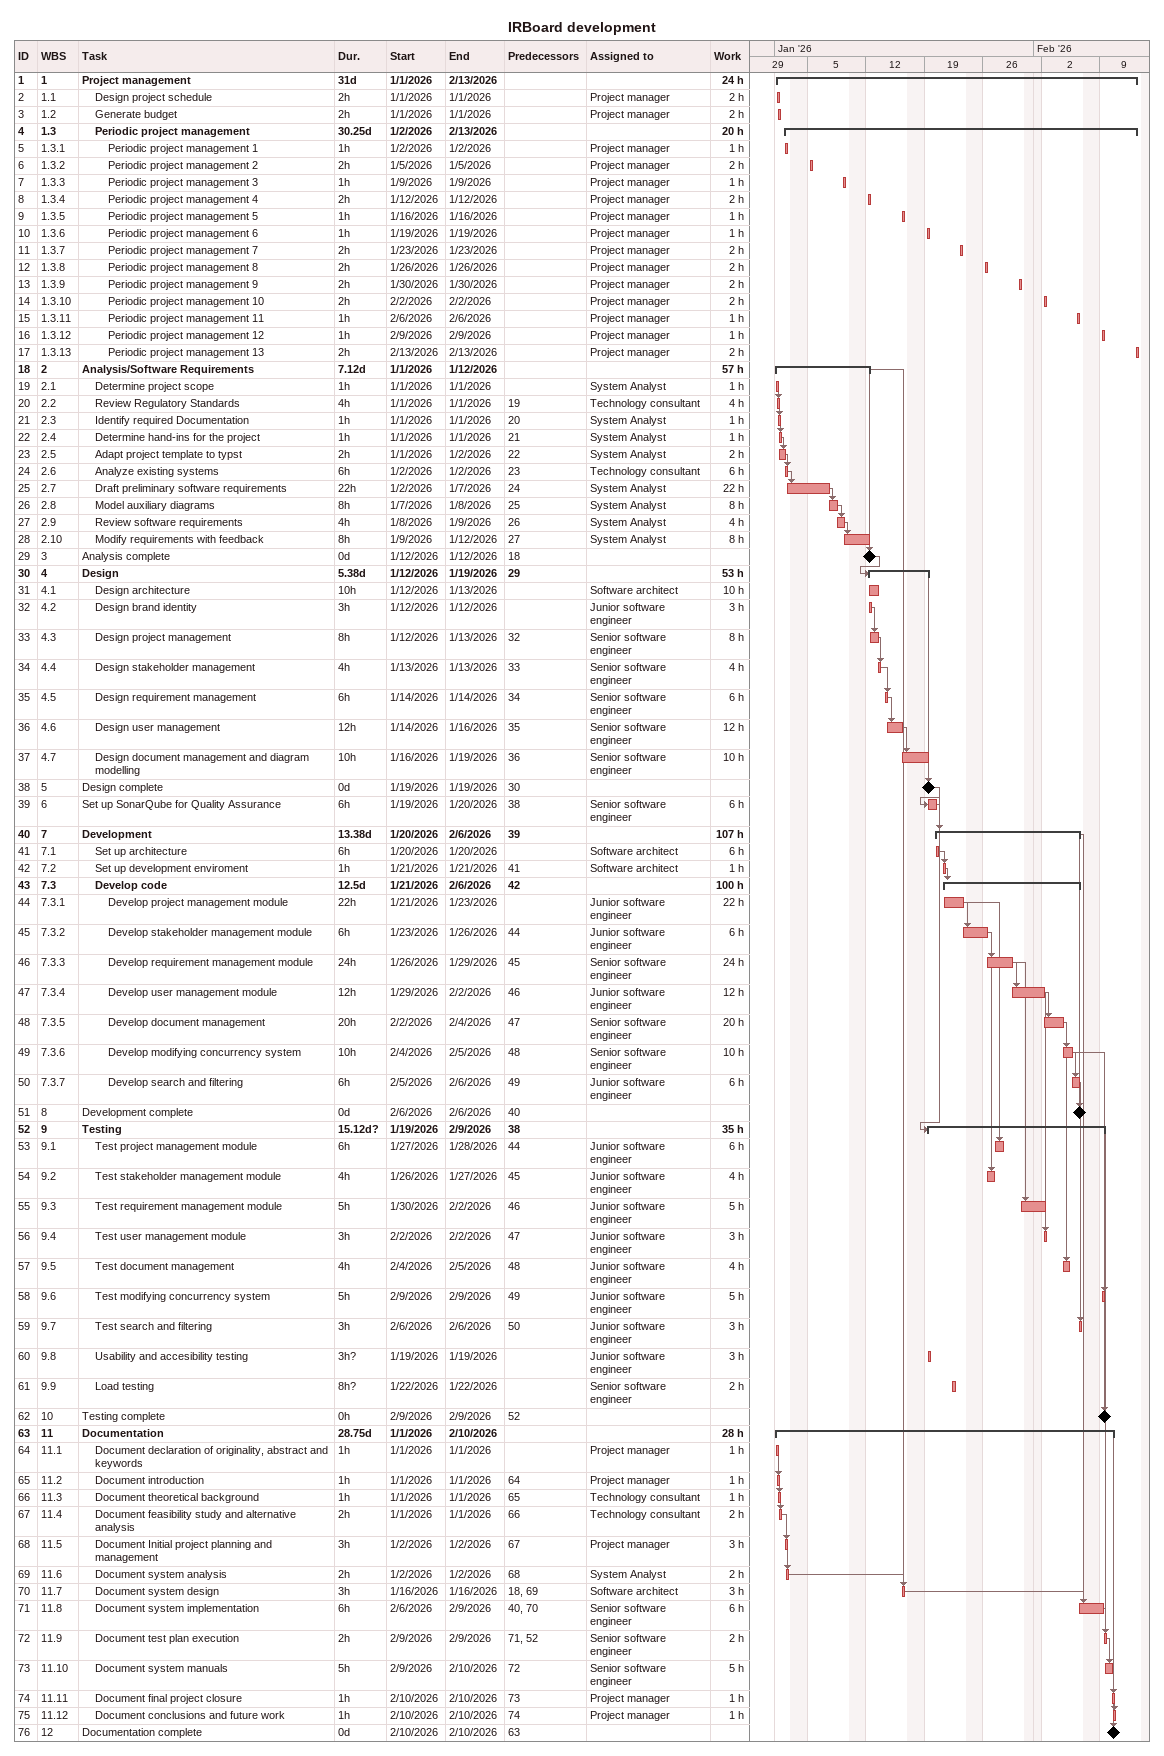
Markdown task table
IRBoard development

| ID | WBS | Task | Duration | Start | Finish | Predecessors | Resources | Work (h) |
|---|---|---|---|---|---|---|---|---|
| 1 | 1 | **Project management** | 31d | 2026-01-01 | 2026-02-13 |  |  | 24 |
| 2 | 1.1 | Design project schedule | 2h | 2026-01-01 | 2026-01-01 |  | Project manager | 2 |
| 3 | 1.2 | Generate budget | 2h | 2026-01-01 | 2026-01-01 |  | Project manager | 2 |
| 4 | 1.3 | **Periodic project management** | 30.25d | 2026-01-02 | 2026-02-13 |  |  | 20 |
| 5 | 1.3.1 | Periodic project management 1 | 1h | 2026-01-02 | 2026-01-02 |  | Project manager | 1 |
| 6 | 1.3.2 | Periodic project management 2 | 2h | 2026-01-05 | 2026-01-05 |  | Project manager | 2 |
| 7 | 1.3.3 | Periodic project management 3 | 1h | 2026-01-09 | 2026-01-09 |  | Project manager | 1 |
| 8 | 1.3.4 | Periodic project management 4 | 2h | 2026-01-12 | 2026-01-12 |  | Project manager | 2 |
| 9 | 1.3.5 | Periodic project management 5 | 1h | 2026-01-16 | 2026-01-16 |  | Project manager | 1 |
| 10 | 1.3.6 | Periodic project management 6 | 1h | 2026-01-19 | 2026-01-19 |  | Project manager | 1 |
| 11 | 1.3.7 | Periodic project management 7 | 2h | 2026-01-23 | 2026-01-23 |  | Project manager | 2 |
| 12 | 1.3.8 | Periodic project management 8 | 2h | 2026-01-26 | 2026-01-26 |  | Project manager | 2 |
| 13 | 1.3.9 | Periodic project management 9 | 2h | 2026-01-30 | 2026-01-30 |  | Project manager | 2 |
| 14 | 1.3.10 | Periodic project management 10 | 2h | 2026-02-02 | 2026-02-02 |  | Project manager | 2 |
| 15 | 1.3.11 | Periodic project management 11 | 1h | 2026-02-06 | 2026-02-06 |  | Project manager | 1 |
| 16 | 1.3.12 | Periodic project management 12 | 1h | 2026-02-09 | 2026-02-09 |  | Project manager | 1 |
| 17 | 1.3.13 | Periodic project management 13 | 2h | 2026-02-13 | 2026-02-13 |  | Project manager | 2 |
| 18 | 2 | **Analysis/Software Requirements** | 7.12d | 2026-01-01 | 2026-01-12 |  |  | 57 |
| 19 | 2.1 | Determine project scope | 1h | 2026-01-01 | 2026-01-01 |  | System Analyst | 1 |
| 20 | 2.2 | Review Regulatory Standards | 4h | 2026-01-01 | 2026-01-01 | 19 | Technology consultant | 4 |
| 21 | 2.3 | Identify required Documentation | 1h | 2026-01-01 | 2026-01-01 | 20 | System Analyst | 1 |
| 22 | 2.4 | Determine hand-ins for the project | 1h | 2026-01-01 | 2026-01-01 | 21 | System Analyst | 1 |
| 23 | 2.5 | Adapt project template to typst | 2h | 2026-01-01 | 2026-01-02 | 22 | System Analyst | 2 |
| 24 | 2.6 | Analyze existing systems | 6h | 2026-01-02 | 2026-01-02 | 23 | Technology consultant | 6 |
| 25 | 2.7 | Draft preliminary software requirements | 22h | 2026-01-02 | 2026-01-07 | 24 | System Analyst | 22 |
| 26 | 2.8 | Model auxiliary diagrams | 8h | 2026-01-07 | 2026-01-08 | 25 | System Analyst | 8 |
| 27 | 2.9 | Review software requirements | 4h | 2026-01-08 | 2026-01-09 | 26 | System Analyst | 4 |
| 28 | 2.10 | Modify requirements with feedback | 8h | 2026-01-09 | 2026-01-12 | 27 | System Analyst | 8 |
| 29 | 3 | Analysis complete | 0d | 2026-01-12 | 2026-01-12 | 18 |  |  |
| 30 | 4 | **Design** | 5.38d | 2026-01-12 | 2026-01-19 | 29 |  | 53 |
| 31 | 4.1 | Design architecture | 10h | 2026-01-12 | 2026-01-13 |  | Software architect | 10 |
| 32 | 4.2 | Design brand identity | 3h | 2026-01-12 | 2026-01-12 |  | Junior software engineer | 3 |
| 33 | 4.3 | Design project management | 8h | 2026-01-12 | 2026-01-13 | 32 | Senior software engineer | 8 |
| 34 | 4.4 | Design stakeholder management | 4h | 2026-01-13 | 2026-01-13 | 33 | Senior software engineer | 4 |
| 35 | 4.5 | Design requirement management | 6h | 2026-01-14 | 2026-01-14 | 34 | Senior software engineer | 6 |
| 36 | 4.6 | Design user management | 12h | 2026-01-14 | 2026-01-16 | 35 | Senior software engineer | 12 |
| 37 | 4.7 | Design document management and diagram modelling | 10h | 2026-01-16 | 2026-01-19 | 36 | Senior software engineer | 10 |
| 38 | 5 | Design complete | 0d | 2026-01-19 | 2026-01-19 | 30 |  |  |
| 39 | 6 | Set up SonarQube for Quality Assurance | 6h | 2026-01-19 | 2026-01-20 | 38 | Senior software engineer | 6 |
| 40 | 7 | **Development** | 13.38d | 2026-01-20 | 2026-02-06 | 39 |  | 107 |
| 41 | 7.1 | Set up architecture | 6h | 2026-01-20 | 2026-01-20 |  | Software architect | 6 |
| 42 | 7.2 | Set up development enviroment | 1h | 2026-01-21 | 2026-01-21 | 41 | Software architect | 1 |
| 43 | 7.3 | **Develop code** | 12.5d | 2026-01-21 | 2026-02-06 | 42 |  | 100 |
| 44 | 7.3.1 | Develop project management module | 22h | 2026-01-21 | 2026-01-23 |  | Junior software engineer | 22 |
| 45 | 7.3.2 | Develop stakeholder management module | 6h | 2026-01-23 | 2026-01-26 | 44 | Junior software engineer | 6 |
| 46 | 7.3.3 | Develop requirement management module | 24h | 2026-01-26 | 2026-01-29 | 45 | Senior software engineer | 24 |
| 47 | 7.3.4 | Develop user management module | 12h | 2026-01-29 | 2026-02-02 | 46 | Junior software engineer | 12 |
| 48 | 7.3.5 | Develop document management | 20h | 2026-02-02 | 2026-02-04 | 47 | Senior software engineer | 20 |
| 49 | 7.3.6 | Develop modifying concurrency system | 10h | 2026-02-04 | 2026-02-05 | 48 | Senior software engineer | 10 |
| 50 | 7.3.7 | Develop search and filtering | 6h | 2026-02-05 | 2026-02-06 | 49 | Junior software engineer | 6 |
| 51 | 8 | Development complete | 0d | 2026-02-06 | 2026-02-06 | 40 |  |  |
| 52 | 9 | **Testing** | 15.12d? | 2026-01-19 | 2026-02-09 | 38 |  | 35 |
| 53 | 9.1 | Test project management module | 6h | 2026-01-27 | 2026-01-28 | 44 | Junior software engineer | 6 |
| 54 | 9.2 | Test stakeholder management module | 4h | 2026-01-26 | 2026-01-27 | 45 | Junior software engineer | 4 |
| 55 | 9.3 | Test requirement management module | 5h | 2026-01-30 | 2026-02-02 | 46 | Junior software engineer | 5 |
| 56 | 9.4 | Test user management module | 3h | 2026-02-02 | 2026-02-02 | 47 | Junior software engineer | 3 |
| 57 | 9.5 | Test document management | 4h | 2026-02-04 | 2026-02-05 | 48 | Junior software engineer | 4 |
| 58 | 9.6 | Test modifying concurrency system | 5h | 2026-02-09 | 2026-02-09 | 49 | Junior software engineer | 5 |
| 59 | 9.7 | Test search and filtering | 3h | 2026-02-06 | 2026-02-06 | 50 | Junior software engineer | 3 |
| 60 | 9.8 | Usability and accesibility testing | 3h? | 2026-01-19 | 2026-01-19 |  | Junior software engineer | 3 |
| 61 | 9.9 | Load testing | 8h? | 2026-01-22 | 2026-01-22 |  | Senior software engineer | 2 |
| 62 | 10 | Testing complete | 0h | 2026-02-09 | 2026-02-09 | 52 |  |  |
| 63 | 11 | **Documentation** | 28.75d | 2026-01-01 | 2026-02-10 |  |  | 28 |
| 64 | 11.1 | Document declaration of originality, abstract and keywords | 1h | 2026-01-01 | 2026-01-01 |  | Project manager | 1 |
| 65 | 11.2 | Document introduction | 1h | 2026-01-01 | 2026-01-01 | 64 | Project manager | 1 |
| 66 | 11.3 | Document theoretical background | 1h | 2026-01-01 | 2026-01-01 | 65 | Technology consultant | 1 |
| 67 | 11.4 | Document feasibility study and alternative analysis | 2h | 2026-01-01 | 2026-01-01 | 66 | Technology consultant | 2 |
| 68 | 11.5 | Document Initial project planning and management | 3h | 2026-01-02 | 2026-01-02 | 67 | Project manager | 3 |
| 69 | 11.6 | Document system analysis | 2h | 2026-01-02 | 2026-01-02 | 68 | System Analyst | 2 |
| 70 | 11.7 | Document system design | 3h | 2026-01-16 | 2026-01-16 | 18, 69 | Software architect | 3 |
| 71 | 11.8 | Document system implementation | 6h | 2026-02-06 | 2026-02-09 | 40, 70 | Senior software engineer | 6 |
| 72 | 11.9 | Document test plan execution | 2h | 2026-02-09 | 2026-02-09 | 71, 52 | Senior software engineer | 2 |
| 73 | 11.10 | Document system manuals | 5h | 2026-02-09 | 2026-02-10 | 72 | Senior software engineer | 5 |
| 74 | 11.11 | Document final project closure | 1h | 2026-02-10 | 2026-02-10 | 73 | Project manager | 1 |
| 75 | 11.12 | Document conclusions and future work | 1h | 2026-02-10 | 2026-02-10 | 74 | Project manager | 1 |
| 76 | 12 | Documentation complete | 0d | 2026-02-10 | 2026-02-10 | 63 |  |  |
